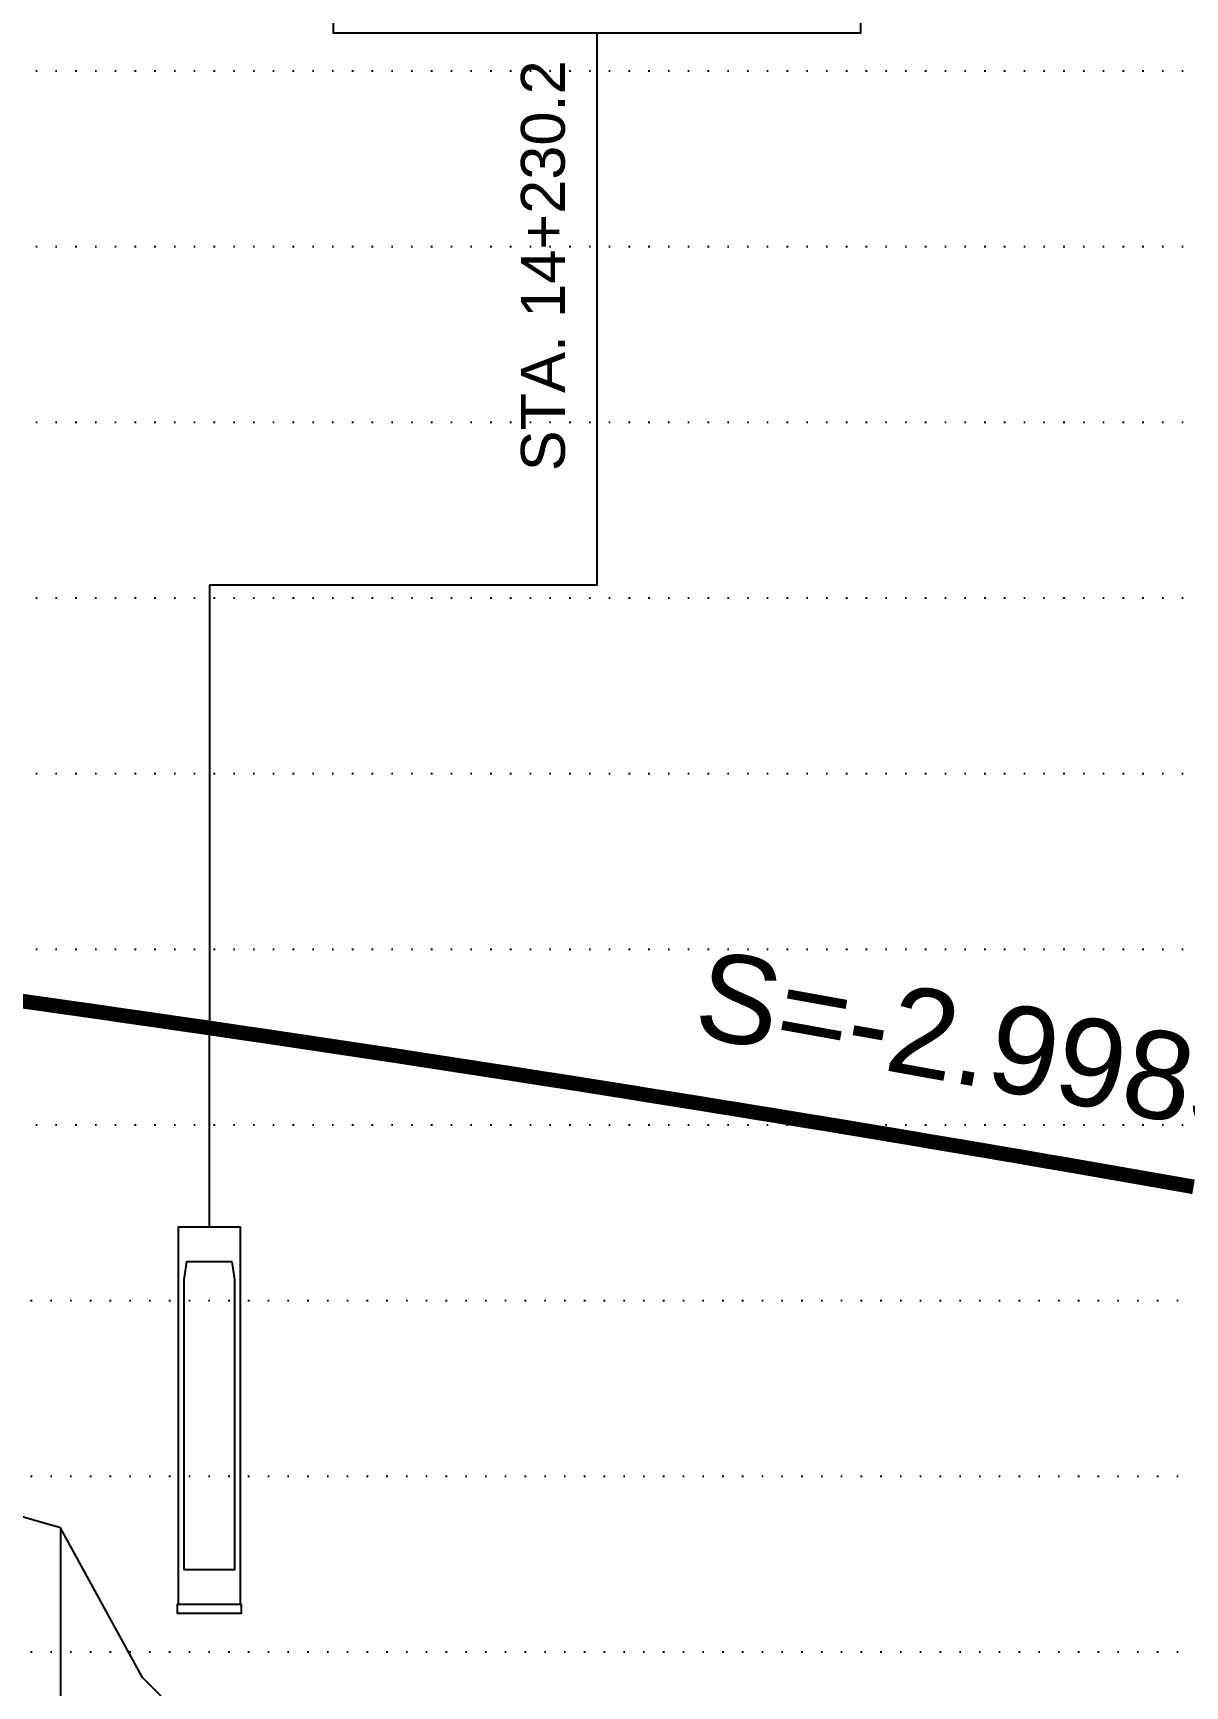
# Model space of a CAD drawing. Header units: millimetres. Extents: x -1499 to 6658, y -12483 to -6008.
# Drawn here: x 3474.3 to 3553, y -10879.4 to -10766.5 of the extents above; entities that cross this region are included whole.
import ezdxf
from ezdxf.enums import TextEntityAlignment as Align

# ---------------------------------------------------------------- set-up
doc = ezdxf.new("R2010")
doc.units = ezdxf.units.MM
doc.linetypes.add('A-DOTLN01H', pattern=[0.125, 0, -0.125])
for name, color, linetype in [('3공구_안성방향_CR-LEAN_NEW', 7, 'Continuous'), ('3공구_안성방향_CR-LEAT-NEW', 7, 'Continuous'), ('3공구_안성방향_CR-SSYM-NEW', 3, 'Continuous'), ('CR-GRID', 56, 'A-DOTLN01H'), ('CS-CONC-MAJR', 4, 'Continuous'), ('구조물제원심볼', 3, 'Continuous'), ('수직그리드', 1, 'Continuous'), ('일반제원문자', 3, 'Continuous'), ('종단계획선', 7, 'Continuous'), ('종단지반선', 3, 'Continuous')]:
    doc.layers.add(name, color=color, linetype=linetype)
doc.styles.get("Standard").update_dxf_attribs({"font": 'arial.ttf'})

msp = doc.modelspace()

# ---------------------------------------------------------------- linework, layer by layer
at = {"layer": '3공구_안성방향_CR-LEAN_NEW', "color": 7, "linetype": 'Continuous'}
msp.add_line((3486.32, -10848.02), (3486.32, -10834.43), dxfattribs=at)
at = {"layer": '3공구_안성방향_CR-SSYM-NEW', "color": 3}
msp.add_line((3486.32, -10804.19), (3486.32, -10834.43), dxfattribs=at)
msp.add_lwpolyline([(3512.8, -10766.47), (3512.8, -10804.19), (3486.32, -10804.19)], dxfattribs=at)
at = {"layer": 'CR-GRID', "linetype": 'A-DOTLN01H', "ltscale": 10}
for p, q in [((696.16, -10769.06), (6196.16, -10769.06)), ((696.16, -10781.06), (6196.16, -10781.06)), ((696.16, -10793.06), (6196.16, -10793.06)), ((696.16, -10805.06), (6196.16, -10805.06)), ((696.16, -10817.06), (6196.16, -10817.06)), ((696.16, -10829.06), (6196.16, -10829.06)), ((696.16, -10841.06), (6196.16, -10841.06)), ((2236.16, -10865.06), (6196.16, -10865.06)), ((2236.16, -10877.06), (6196.16, -10877.06))]:
    msp.add_line(p, q, dxfattribs=at)
at = {"layer": 'CR-GRID', "color": 6, "linetype": 'A-DOTLN01H', "ltscale": 10}
msp.add_line((2236.16, -10853.06), (6196.16, -10853.06), dxfattribs=at)
at = {"layer": 'CS-CONC-MAJR'}
msp.add_lwpolyline([(3484.22, -10873.82), (3484.22, -10856.9), (3484.22, -10853.3), (3484.22, -10848.02), (3488.42, -10848.02), (3488.42, -10853.3), (3488.42, -10856.9), (3488.42, -10873.82)], dxfattribs=at)
for points in [[(3487.87, -10850.42), (3484.77, -10850.42), (3484.57, -10851.62), (3484.57, -10871.42), (3488.07, -10871.42), (3488.07, -10851.62)], [(3488.52, -10873.82), (3484.12, -10873.82), (3484.12, -10874.42), (3488.52, -10874.42)]]:
    msp.add_lwpolyline(points, close=True, dxfattribs=at)
at = {"layer": '구조물제원심볼', "color": 1}
msp.add_lwpolyline([(3530.8, -10724.9), (3530.8, -10766.47), (3494.8, -10766.47), (3494.8, -10724.9)], close=True, dxfattribs=at)
at = {"layer": '수직그리드'}
msp.add_line((3476.16, -10868.59), (3476.16, -11873.06), dxfattribs=at)
at = {"layer": '종단계획선', "const_width": 1, "flags": 128}
msp.add_lwpolyline([(3473.16, -10832.55), (3474.36, -10832.72), (3475.56, -10832.89), (3476.76, -10833.06), (3477.96, -10833.23), (3479.16, -10833.4), (3480.36, -10833.58), (3481.56, -10833.75), (3482.76, -10833.92), (3483.96, -10834.1), (3485.16, -10834.27), (3486.36, -10834.44), (3487.56, -10834.62), (3488.76, -10834.8), (3489.96, -10834.97), (3491.16, -10835.15), (3492.36, -10835.33), (3493.56, -10835.51), (3494.76, -10835.69), (3495.96, -10835.87), (3497.16, -10836.05), (3498.36, -10836.23), (3499.56, -10836.41), (3500.76, -10836.6), (3501.96, -10836.78), (3503.16, -10836.97), (3504.36, -10837.15), (3505.56, -10837.34), (3506.76, -10837.52), (3507.96, -10837.71), (3509.16, -10837.9), (3510.36, -10838.08), (3511.56, -10838.27), (3512.76, -10838.46), (3513.96, -10838.65), (3515.16, -10838.84), (3516.36, -10839.04), (3517.56, -10839.23), (3518.76, -10839.42), (3519.96, -10839.61), (3521.16, -10839.81), (3522.36, -10840), (3523.56, -10840.2), (3524.76, -10840.39), (3525.96, -10840.59), (3527.16, -10840.79), (3528.36, -10840.98), (3529.56, -10841.18), (3530.76, -10841.38), (3531.96, -10841.58), (3533.16, -10841.78), (3534.36, -10841.98), (3535.56, -10842.19), (3536.76, -10842.39), (3537.96, -10842.59), (3539.16, -10842.79), (3540.36, -10843), (3541.56, -10843.2), (3542.76, -10843.41), (3543.96, -10843.62), (3545.16, -10843.82), (3546.36, -10844.03), (3547.56, -10844.24), (3548.76, -10844.45), (3549.96, -10844.66), (3551.16, -10844.87), (3552.36, -10845.08), (3553.56, -10845.29)], dxfattribs=at)
at = {"layer": '종단지반선', "flags": 128}
msp.add_lwpolyline([(3496.16, -10893.35), (3481.76, -10878.82), (3476.16, -10868.59), (3471.36, -10867.22), (3465.06, -10870.13), (3456.16, -10843.45), (3436.16, -10768.42), (3416.16, -10708.3), (3396.16, -10647.95)], dxfattribs=at)

# ---------------------------------------------------------------- texts
at = {"layer": '3공구_안성방향_CR-LEAT-NEW', "color": 3}
msp.add_text('STA. 14+230.2', height=3, rotation=90, dxfattribs=at).set_placement((3510.61, -10796.41))
at = {"layer": '일반제원문자'}
msp.add_text('S=-2.9985%', height=6, rotation=349.801, dxfattribs=at).set_placement((3542.05, -10839.05), align=Align.CENTER)

doc.saveas('drawing.dxf')
